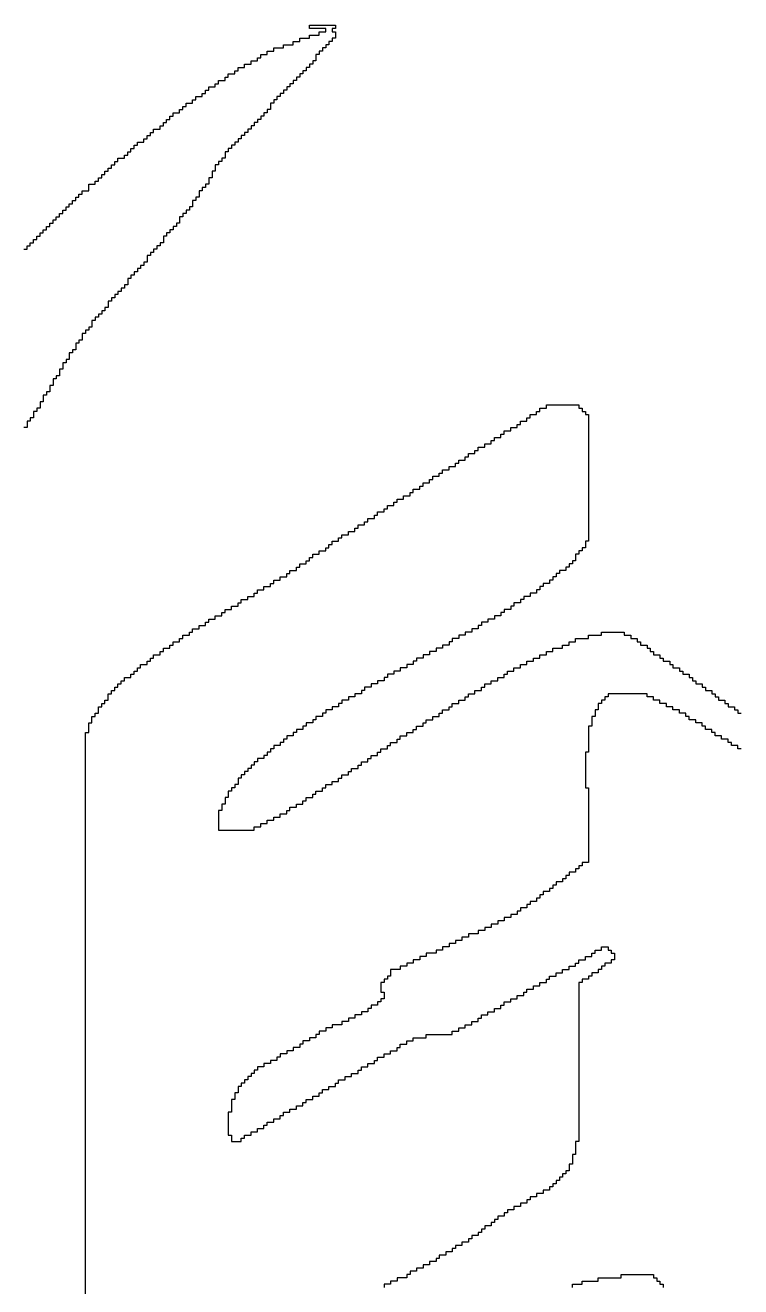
# Model space of a CAD drawing. Header units: millimetres. Extents: x 536434 to 536922, y 4231735 to 4231855.
# Drawn here: x 536459.249 to 536460.369, y 4231772.034 to 4231774.009 of the extents above; entities that cross this region are included whole.
import ezdxf

# ---------------------------------------------------------------- set-up
doc = ezdxf.new("R2010")
doc.units = ezdxf.units.MM
doc.linetypes.add('DUZ', pattern=[0])
doc.layers.get('0').update_dxf_attribs({"lineweight": 13})
doc.layers.add('MURAT_ANTET', color=7, linetype='DUZ')
doc.layers.add('R2V', color=7, linetype='Continuous')

# ---------------------------------------------------------------- blocks, each defined once
blk = doc.blocks.new('tamay')
at = {"layer": 'R2V', "color": 0}
for points in [[(1717.64, 3938.42, 0), (1717.64, 3938.42, 0), (1717.64, 3935.93, 0), (1715.14, 3935.93, 0), (1715.14, 3933.43, 0), (1717.64, 3933.43, 0), (1717.64, 3928.45, 0), (1715.14, 3928.45, 0), (1715.14, 3925.96, 0), (1712.65, 3925.96, 0), (1712.65, 3923.47, 0), (1710.16, 3923.47, 0), (1710.16, 3920.98, 0), (1707.67, 3920.98, 0), (1707.67, 3918.49, 0), (1705.18, 3918.49, 0), (1705.18, 3915.99, 0), (1702.69, 3915.99, 0), (1702.69, 3911.01, 0), (1700.2, 3911.01, 0), (1700.2, 3908.52, 0), (1697.7, 3908.52, 0), (1697.7, 3906.03, 0), (1695.21, 3906.03, 0), (1695.21, 3903.54, 0), (1692.72, 3903.54, 0), (1692.72, 3901.05, 0), (1690.23, 3901.05, 0), (1690.23, 3898.55, 0), (1687.74, 3898.55, 0), (1687.74, 3896.06, 0), (1685.25, 3896.06, 0), (1685.25, 3893.57, 0), (1682.76, 3893.57, 0), (1682.76, 3891.08, 0), (1680.26, 3891.08, 0), (1680.26, 3888.59, 0), (1677.77, 3888.59, 0), (1677.77, 3886.1, 0), (1675.28, 3886.1, 0), (1675.28, 3883.61, 0), (1672.79, 3883.61, 0), (1672.79, 3881.11, 0), (1670.3, 3881.11, 0), (1670.3, 3878.62, 0), (1667.81, 3878.62, 0), (1667.81, 3873.64, 0), (1665.32, 3873.64, 0), (1665.32, 3871.15, 0), (1662.82, 3871.15, 0), (1662.82, 3868.66, 0), (1660.33, 3868.66, 0), (1660.33, 3866.17, 0), (1657.84, 3866.17, 0), (1657.84, 3863.67, 0), (1655.35, 3863.67, 0), (1655.35, 3861.18, 0), (1652.86, 3861.18, 0), (1652.86, 3858.69, 0), (1650.37, 3858.69, 0), (1650.37, 3856.2, 0), (1647.88, 3856.2, 0), (1647.88, 3853.71, 0), (1645.38, 3853.71, 0), (1645.38, 3851.22, 0), (1642.89, 3851.22, 0), (1642.89, 3848.73, 0), (1640.4, 3848.73, 0), (1640.4, 3846.24, 0), (1637.91, 3846.24, 0), (1637.91, 3843.74, 0), (1635.42, 3843.74, 0), (1635.42, 3841.25, 0), (1632.93, 3841.25, 0), (1632.93, 3836.27, 0), (1630.44, 3836.27, 0), (1630.44, 3833.78, 0), (1627.95, 3833.78, 0), (1627.95, 3831.29, 0), (1625.45, 3831.29, 0), (1625.45, 3826.3, 0), (1622.96, 3826.3, 0), (1622.96, 3821.32, 0), (1620.47, 3821.32, 0), (1620.47, 3816.34, 0), (1617.98, 3816.34, 0), (1617.98, 3813.85, 0), (1615.49, 3813.85, 0), (1615.49, 3811.36, 0), (1613, 3811.36, 0), (1613, 3806.37, 0), (1610.51, 3806.37, 0), (1610.51, 3803.88, 0), (1608.01, 3803.88, 0), (1608.01, 3798.9, 0), (1605.52, 3798.9, 0), (1605.52, 3796.41, 0), (1603.03, 3796.41, 0), (1603.03, 3793.92, 0), (1600.54, 3793.92, 0), (1600.54, 3791.42, 0), (1598.05, 3791.42, 0), (1598.05, 3786.44, 0), (1595.56, 3786.44, 0), (1595.56, 3783.95, 0), (1593.07, 3783.95, 0), (1593.07, 3781.46, 0), (1590.57, 3781.46, 0), (1590.57, 3778.97, 0), (1588.08, 3778.97, 0), (1588.08, 3776.48, 0), (1585.59, 3776.48, 0), (1585.59, 3771.49, 0), (1583.1, 3771.49, 0), (1583.1, 3769, 0), (1580.61, 3769, 0), (1580.61, 3766.51, 0), (1578.12, 3766.51, 0), (1578.12, 3764.02, 0), (1575.63, 3764.02, 0), (1575.63, 3761.53, 0), (1573.13, 3761.53, 0), (1573.13, 3756.54, 0), (1570.64, 3756.54, 0), (1570.64, 3754.05, 0), (1568.15, 3754.05, 0), (1568.15, 3751.56, 0), (1565.66, 3751.56, 0), (1565.66, 3749.07, 0), (1563.17, 3749.07, 0), (1563.17, 3746.58, 0), (1560.68, 3746.58, 0), (1560.68, 3744.09, 0), (1558.19, 3744.09, 0), (1558.19, 3739.1, 0), (1555.69, 3739.1, 0), (1555.69, 3736.61, 0), (1553.2, 3736.61, 0), (1553.2, 3734.12, 0), (1550.71, 3734.12, 0), (1550.71, 3731.63, 0), (1548.22, 3731.63, 0), (1548.22, 3729.14, 0), (1545.73, 3729.14, 0), (1545.73, 3726.65, 0), (1543.24, 3726.65, 0), (1543.24, 3721.66, 0), (1540.75, 3721.66, 0), (1540.75, 3719.17, 0), (1538.25, 3719.17, 0), (1538.25, 3716.68, 0), (1535.76, 3716.68, 0), (1535.76, 3714.19, 0), (1533.27, 3714.19, 0), (1533.27, 3711.7, 0), (1530.78, 3711.7, 0), (1530.78, 3706.72, 0), (1528.29, 3706.72, 0), (1528.29, 3704.22, 0), (1525.8, 3704.22, 0), (1525.8, 3701.73, 0), (1523.31, 3701.73, 0), (1523.31, 3696.75, 0), (1520.81, 3696.75, 0), (1520.81, 3694.26, 0), (1518.32, 3694.26, 0), (1518.32, 3689.28, 0), (1515.83, 3689.28, 0), (1515.83, 3686.79, 0), (1513.34, 3686.79, 0), (1513.34, 3681.8, 0), (1510.85, 3681.8, 0), (1510.85, 3679.31, 0), (1508.36, 3679.31, 0), (1508.36, 3674.33, 0), (1505.87, 3674.33, 0), (1505.87, 3669.35, 0), (1503.37, 3669.35, 0), (1503.37, 3666.85, 0), (1500.88, 3666.85, 0), (1500.88, 3661.87, 0), (1498.39, 3661.87, 0), (1498.39, 3656.89, 0), (1495.9, 3656.89, 0), (1495.9, 3654.4, 0), (1493.41, 3654.4, 0), (1493.41, 3649.41, 0), (1490.92, 3649.41, 0), (1490.92, 3644.43, 0), (1488.43, 3644.43, 0), (1488.43, 3641.94, 0), (1485.93, 3641.94, 0), (1485.93, 3636.96, 0), (1483.44, 3636.96, 0), (1483.44, 3634.47, 0), (1480.95, 3634.47, 0), (1480.95, 3629.48, 0), (1478.46, 3629.48, 0)], [(1525.8, 2493.4, 0), (1525.8, 3395.29, 0), (1528.29, 3395.29, 0), (1528.29, 3402.76, 0), (1530.78, 3402.76, 0), (1530.78, 3407.75, 0), (1533.27, 3407.75, 0), (1533.27, 3410.24, 0), (1535.76, 3410.24, 0), (1535.76, 3415.22, 0), (1538.25, 3415.22, 0), (1538.25, 3417.71, 0), (1540.75, 3417.71, 0), (1540.75, 3420.2, 0), (1543.24, 3420.2, 0), (1543.24, 3425.19, 0), (1545.73, 3425.19, 0), (1545.73, 3427.68, 0), (1548.22, 3427.68, 0), (1548.22, 3430.17, 0), (1550.71, 3430.17, 0), (1550.71, 3432.66, 0), (1553.2, 3432.66, 0), (1553.2, 3435.15, 0), (1555.69, 3435.15, 0), (1555.69, 3437.64, 0), (1560.68, 3437.64, 0), (1560.68, 3440.14, 0), (1563.17, 3440.14, 0), (1563.17, 3442.63, 0), (1565.66, 3442.63, 0), (1565.66, 3445.12, 0), (1568.15, 3445.12, 0), (1568.15, 3447.61, 0), (1573.13, 3447.61, 0), (1573.13, 3450.1, 0), (1575.63, 3450.1, 0), (1575.63, 3452.59, 0), (1578.12, 3452.59, 0), (1578.12, 3455.08, 0), (1583.1, 3455.08, 0), (1583.1, 3457.58, 0), (1585.59, 3457.58, 0), (1585.59, 3460.07, 0), (1590.57, 3460.07, 0), (1590.57, 3462.56, 0), (1593.07, 3462.56, 0), (1593.07, 3465.05, 0), (1598.05, 3465.05, 0), (1598.05, 3467.54, 0), (1600.54, 3467.54, 0), (1600.54, 3470.03, 0), (1605.52, 3470.03, 0), (1605.52, 3472.52, 0), (1608.01, 3472.52, 0), (1608.01, 3475.02, 0), (1613, 3475.02, 0), (1613, 3477.51, 0), (1617.98, 3477.51, 0), (1617.98, 3480, 0), (1620.47, 3480, 0), (1620.47, 3482.49, 0), (1625.45, 3482.49, 0), (1625.45, 3484.98, 0), (1630.44, 3484.98, 0), (1630.44, 3487.47, 0), (1632.93, 3487.47, 0), (1632.93, 3489.96, 0), (1637.91, 3489.96, 0), (1637.91, 3492.46, 0), (1642.89, 3492.46, 0), (1642.89, 3494.95, 0), (1645.38, 3494.95, 0), (1645.38, 3497.44, 0), (1650.37, 3497.44, 0), (1650.37, 3499.93, 0), (1655.35, 3499.93, 0), (1655.35, 3502.42, 0), (1657.84, 3502.42, 0), (1657.84, 3504.91, 0), (1662.82, 3504.91, 0), (1662.82, 3507.4, 0), (1667.81, 3507.4, 0), (1667.81, 3509.9, 0), (1670.3, 3509.9, 0), (1670.3, 3512.39, 0), (1675.28, 3512.39, 0), (1675.28, 3514.88, 0), (1680.26, 3514.88, 0), (1680.26, 3517.37, 0), (1682.76, 3517.37, 0), (1682.76, 3519.86, 0), (1687.74, 3519.86, 0), (1687.74, 3522.35, 0), (1690.23, 3522.35, 0), (1690.23, 3524.84, 0), (1695.21, 3524.84, 0), (1695.21, 3527.34, 0), (1697.7, 3527.34, 0), (1697.7, 3529.83, 0), (1700.2, 3529.83, 0), (1700.2, 3532.32, 0), (1705.18, 3532.32, 0), (1705.18, 3534.81, 0), (1710.16, 3534.81, 0), (1710.16, 3537.3, 0), (1712.65, 3537.3, 0), (1712.65, 3539.79, 0), (1715.14, 3539.79, 0), (1715.14, 3542.28, 0), (1720.13, 3542.28, 0), (1720.13, 3544.77, 0), (1722.62, 3544.77, 0), (1722.62, 3547.27, 0), (1727.6, 3547.27, 0), (1727.6, 3549.76, 0), (1732.58, 3549.76, 0), (1732.58, 3552.25, 0), (1735.08, 3552.25, 0), (1735.08, 3554.74, 0), (1740.06, 3554.74, 0), (1740.06, 3557.23, 0), (1742.55, 3557.23, 0), (1742.55, 3559.72, 0), (1747.53, 3559.72, 0), (1747.53, 3562.21, 0), (1750.02, 3562.21, 0), (1750.02, 3564.71, 0), (1755.01, 3564.71, 0), (1755.01, 3567.2, 0), (1757.5, 3567.2, 0), (1757.5, 3569.69, 0), (1762.48, 3569.69, 0), (1762.48, 3572.18, 0), (1764.97, 3572.18, 0), (1764.97, 3574.67, 0), (1769.96, 3574.67, 0), (1769.96, 3577.16, 0), (1774.94, 3577.16, 0), (1774.94, 3579.65, 0), (1777.43, 3579.65, 0), (1777.43, 3582.15, 0), (1782.41, 3582.15, 0), (1782.41, 3584.64, 0), (1784.9, 3584.64, 0), (1784.9, 3587.13, 0), (1789.89, 3587.13, 0), (1789.89, 3589.62, 0), (1792.38, 3589.62, 0), (1792.38, 3592.11, 0), (1797.36, 3592.11, 0), (1797.36, 3594.6, 0), (1799.85, 3594.6, 0), (1799.85, 3597.09, 0), (1804.84, 3597.09, 0), (1804.84, 3599.59, 0), (1809.82, 3599.59, 0), (1809.82, 3602.08, 0), (1812.31, 3602.08, 0), (1812.31, 3604.57, 0), (1817.29, 3604.57, 0), (1817.29, 3607.06, 0), (1819.78, 3607.06, 0), (1819.78, 3609.55, 0), (1824.77, 3609.55, 0), (1824.77, 3612.04, 0), (1827.26, 3612.04, 0), (1827.26, 3614.53, 0), (1832.24, 3614.53, 0), (1832.24, 3617.03, 0), (1837.22, 3617.03, 0), (1837.22, 3619.52, 0), (1839.72, 3619.52, 0), (1839.72, 3622.01, 0), (1844.7, 3622.01, 0), (1844.7, 3624.5, 0), (1847.19, 3624.5, 0), (1847.19, 3626.99, 0), (1852.17, 3626.99, 0), (1852.17, 3629.48, 0), (1857.16, 3629.48, 0), (1857.16, 3631.97, 0), (1859.65, 3631.97, 0), (1859.65, 3634.47, 0), (1864.63, 3634.47, 0), (1864.63, 3636.96, 0), (1867.12, 3636.96, 0), (1867.12, 3639.45, 0), (1872.1, 3639.45, 0), (1872.1, 3641.94, 0), (1874.6, 3641.94, 0), (1874.6, 3644.43, 0), (1879.58, 3644.43, 0), (1879.58, 3646.92, 0), (1904.49, 3646.92, 0), (1904.49, 3644.43, 0), (1906.98, 3644.43, 0), (1906.98, 3641.94, 0), (1909.47, 3641.94, 0), (1909.47, 3639.45, 0), (1911.97, 3639.45, 0), (1911.97, 3542.28, 0), (1909.47, 3542.28, 0), (1909.47, 3537.3, 0), (1906.98, 3537.3, 0), (1906.98, 3534.81, 0), (1904.49, 3534.81, 0), (1904.49, 3532.32, 0), (1902, 3532.32, 0), (1902, 3527.34, 0), (1899.51, 3527.34, 0), (1899.51, 3524.84, 0), (1897.02, 3524.84, 0), (1897.02, 3522.35, 0), (1894.53, 3522.35, 0), (1894.53, 3519.86, 0), (1889.54, 3519.86, 0), (1889.54, 3517.37, 0), (1887.05, 3517.37, 0), (1887.05, 3514.88, 0), (1884.56, 3514.88, 0), (1884.56, 3512.39, 0), (1882.07, 3512.39, 0), (1882.07, 3509.9, 0), (1877.09, 3509.9, 0), (1877.09, 3507.4, 0), (1874.6, 3507.4, 0), (1874.6, 3504.91, 0), (1872.1, 3504.91, 0), (1872.1, 3502.42, 0), (1867.12, 3502.42, 0), (1867.12, 3499.93, 0), (1862.14, 3499.93, 0), (1862.14, 3497.44, 0), (1859.65, 3497.44, 0), (1859.65, 3494.95, 0), (1854.66, 3494.95, 0), (1854.66, 3492.46, 0), (1852.17, 3492.46, 0), (1852.17, 3489.96, 0), (1847.19, 3489.96, 0), (1847.19, 3487.47, 0), (1844.7, 3487.47, 0), (1844.7, 3484.98, 0), (1839.72, 3484.98, 0), (1839.72, 3482.49, 0), (1834.73, 3482.49, 0), (1834.73, 3480, 0), (1829.75, 3480, 0), (1829.75, 3477.51, 0), (1827.26, 3477.51, 0), (1827.26, 3475.02, 0), (1822.28, 3475.02, 0), (1822.28, 3472.52, 0), (1817.29, 3472.52, 0), (1817.29, 3470.03, 0), (1812.31, 3470.03, 0), (1812.31, 3467.54, 0), (1807.33, 3467.54, 0), (1807.33, 3465.05, 0), (1804.84, 3465.05, 0), (1804.84, 3462.56, 0), (1799.85, 3462.56, 0), (1799.85, 3460.07, 0), (1794.87, 3460.07, 0), (1794.87, 3457.58, 0), (1789.89, 3457.58, 0), (1789.89, 3455.08, 0), (1784.9, 3455.08, 0), (1784.9, 3452.59, 0), (1779.92, 3452.59, 0), (1779.92, 3450.1, 0), (1777.43, 3450.1, 0), (1777.43, 3447.61, 0), (1772.45, 3447.61, 0), (1772.45, 3445.12, 0), (1767.46, 3445.12, 0), (1767.46, 3442.63, 0), (1762.48, 3442.63, 0), (1762.48, 3440.14, 0), (1757.5, 3440.14, 0), (1757.5, 3437.64, 0), (1755.01, 3437.64, 0), (1755.01, 3435.15, 0), (1750.02, 3435.15, 0), (1750.02, 3432.66, 0), (1745.04, 3432.66, 0), (1745.04, 3430.17, 0), (1740.06, 3430.17, 0), (1740.06, 3427.68, 0), (1737.57, 3427.68, 0), (1737.57, 3425.19, 0), (1732.58, 3425.19, 0), (1732.58, 3422.7, 0), (1727.6, 3422.7, 0), (1727.6, 3420.2, 0), (1722.62, 3420.2, 0), (1722.62, 3417.71, 0), (1720.13, 3417.71, 0), (1720.13, 3415.22, 0), (1715.14, 3415.22, 0), (1715.14, 3412.73, 0), (1710.16, 3412.73, 0), (1710.16, 3410.24, 0), (1707.67, 3410.24, 0), (1707.67, 3407.75, 0), (1702.69, 3407.75, 0), (1702.69, 3405.26, 0), (1700.2, 3405.26, 0), (1700.2, 3402.76, 0), (1695.21, 3402.76, 0), (1695.21, 3400.27, 0), (1692.72, 3400.27, 0), (1692.72, 3397.78, 0), (1687.74, 3397.78, 0), (1687.74, 3395.29, 0), (1685.25, 3395.29, 0), (1685.25, 3392.8, 0), (1680.26, 3392.8, 0), (1680.26, 3390.31, 0), (1677.77, 3390.31, 0), (1677.77, 3387.82, 0), (1675.28, 3387.82, 0), (1675.28, 3385.32, 0), (1670.3, 3385.32, 0), (1670.3, 3382.83, 0), (1667.81, 3382.83, 0), (1667.81, 3380.34, 0), (1665.32, 3380.34, 0), (1665.32, 3377.85, 0), (1662.82, 3377.85, 0), (1662.82, 3375.36, 0), (1657.84, 3375.36, 0), (1657.84, 3372.87, 0), (1655.35, 3372.87, 0), (1655.35, 3370.38, 0), (1652.86, 3370.38, 0), (1652.86, 3367.88, 0), (1650.37, 3367.88, 0), (1650.37, 3365.39, 0), (1647.88, 3365.39, 0), (1647.88, 3362.9, 0), (1645.38, 3362.9, 0), (1645.38, 3360.41, 0), (1642.89, 3360.41, 0), (1642.89, 3355.43, 0), (1640.4, 3355.43, 0), (1640.4, 3352.94, 0), (1637.91, 3352.94, 0), (1637.91, 3350.44, 0), (1635.42, 3350.44, 0), (1635.42, 3345.46, 0), (1632.93, 3345.46, 0), (1632.93, 3340.48, 0), (1630.44, 3340.48, 0), (1630.44, 3335.5, 0), (1627.95, 3335.5, 0), (1627.95, 3320.55, 0), (1655.35, 3320.55, 0), (1655.35, 3323.04, 0), (1660.33, 3323.04, 0), (1660.33, 3325.53, 0), (1665.32, 3325.53, 0), (1665.32, 3328.02, 0), (1670.3, 3328.02, 0), (1670.3, 3330.51, 0), (1675.28, 3330.51, 0), (1675.28, 3333, 0), (1680.26, 3333, 0), (1680.26, 3335.5, 0), (1682.76, 3335.5, 0), (1682.76, 3337.99, 0), (1687.74, 3337.99, 0), (1687.74, 3340.48, 0), (1692.72, 3340.48, 0), (1692.72, 3342.97, 0), (1695.21, 3342.97, 0), (1695.21, 3345.46, 0), (1700.2, 3345.46, 0), (1700.2, 3347.95, 0), (1702.69, 3347.95, 0), (1702.69, 3350.44, 0), (1707.67, 3350.44, 0), (1707.67, 3352.94, 0), (1710.16, 3352.94, 0), (1710.16, 3355.43, 0), (1715.14, 3355.43, 0), (1715.14, 3357.92, 0), (1720.13, 3357.92, 0), (1720.13, 3360.41, 0), (1722.62, 3360.41, 0), (1722.62, 3362.9, 0), (1727.6, 3362.9, 0), (1727.6, 3365.39, 0), (1730.09, 3365.39, 0), (1730.09, 3367.88, 0), (1735.08, 3367.88, 0), (1735.08, 3370.38, 0), (1737.57, 3370.38, 0), (1737.57, 3372.87, 0), (1742.55, 3372.87, 0), (1742.55, 3375.36, 0), (1745.04, 3375.36, 0), (1745.04, 3377.85, 0), (1750.02, 3377.85, 0), (1750.02, 3380.34, 0), (1752.52, 3380.34, 0), (1752.52, 3382.83, 0), (1757.5, 3382.83, 0), (1757.5, 3385.32, 0), (1759.99, 3385.32, 0), (1759.99, 3387.82, 0), (1764.97, 3387.82, 0), (1764.97, 3390.31, 0), (1767.46, 3390.31, 0), (1767.46, 3392.8, 0), (1772.45, 3392.8, 0), (1772.45, 3395.29, 0), (1777.43, 3395.29, 0), (1777.43, 3397.78, 0), (1779.92, 3397.78, 0), (1779.92, 3400.27, 0), (1784.9, 3400.27, 0), (1784.9, 3402.76, 0), (1787.4, 3402.76, 0), (1787.4, 3405.26, 0), (1792.38, 3405.26, 0), (1792.38, 3407.75, 0), (1797.36, 3407.75, 0), (1797.36, 3410.24, 0), (1799.85, 3410.24, 0), (1799.85, 3412.73, 0), (1804.84, 3412.73, 0), (1804.84, 3415.22, 0), (1807.33, 3415.22, 0), (1807.33, 3417.71, 0), (1812.31, 3417.71, 0), (1812.31, 3420.2, 0), (1817.29, 3420.2, 0), (1817.29, 3422.7, 0), (1819.78, 3422.7, 0), (1819.78, 3425.19, 0), (1824.77, 3425.19, 0), (1824.77, 3427.68, 0), (1829.75, 3427.68, 0), (1829.75, 3430.17, 0), (1832.24, 3430.17, 0), (1832.24, 3432.66, 0), (1837.22, 3432.66, 0), (1837.22, 3435.15, 0), (1842.21, 3435.15, 0), (1842.21, 3437.64, 0), (1847.19, 3437.64, 0), (1847.19, 3440.14, 0), (1849.68, 3440.14, 0), (1849.68, 3442.63, 0), (1854.66, 3442.63, 0), (1854.66, 3445.12, 0), (1859.65, 3445.12, 0), (1859.65, 3447.61, 0), (1864.63, 3447.61, 0), (1864.63, 3450.1, 0), (1869.61, 3450.1, 0), (1869.61, 3452.59, 0), (1874.6, 3452.59, 0), (1874.6, 3455.08, 0), (1879.58, 3455.08, 0), (1879.58, 3457.58, 0), (1884.56, 3457.58, 0), (1884.56, 3460.07, 0), (1892.04, 3460.07, 0), (1892.04, 3462.56, 0), (1897.02, 3462.56, 0), (1897.02, 3465.05, 0), (1902, 3465.05, 0), (1902, 3467.54, 0), (1911.97, 3467.54, 0), (1911.97, 3470.03, 0), (1921.93, 3470.03, 0), (1921.93, 3472.52, 0), (1939.37, 3472.52, 0), (1939.37, 3470.03, 0), (1944.35, 3470.03, 0), (1944.35, 3467.54, 0), (1949.34, 3467.54, 0), (1949.34, 3465.05, 0), (1951.83, 3465.05, 0), (1951.83, 3462.56, 0), (1956.81, 3462.56, 0), (1956.81, 3460.07, 0), (1959.3, 3460.07, 0), (1959.3, 3457.58, 0), (1961.79, 3457.58, 0), (1961.79, 3455.08, 0), (1966.78, 3455.08, 0), (1966.78, 3452.59, 0), (1969.27, 3452.59, 0), (1969.27, 3450.1, 0), (1974.25, 3450.1, 0), (1974.25, 3447.61, 0), (1976.74, 3447.61, 0), (1976.74, 3445.12, 0), (1981.73, 3445.12, 0), (1981.73, 3442.63, 0), (1984.22, 3442.63, 0), (1984.22, 3440.14, 0), (1989.2, 3440.14, 0), (1989.2, 3437.64, 0), (1991.69, 3437.64, 0), (1991.69, 3435.15, 0), (1994.18, 3435.15, 0), (1994.18, 3432.66, 0), (1999.17, 3432.66, 0), (1999.17, 3430.17, 0), (2001.66, 3430.17, 0), (2001.66, 3427.68, 0), (2006.64, 3427.68, 0), (2006.64, 3425.19, 0), (2009.13, 3425.19, 0), (2009.13, 3422.7, 0), (2011.62, 3422.7, 0), (2011.62, 3420.2, 0), (2016.61, 3420.2, 0), (2016.61, 3417.71, 0), (2019.1, 3417.71, 0), (2019.1, 3415.22, 0), (2024.08, 3415.22, 0), (2024.08, 3412.73, 0), (2026.57, 3412.73, 0), (2026.57, 3410.24, 0), (2029.06, 3410.24, 0)], [(2029.06, 3382.83, 0), (2026.57, 3382.83, 0), (2026.57, 3385.32, 0), (2021.59, 3385.32, 0), (2021.59, 3387.82, 0), (2019.1, 3387.82, 0), (2019.1, 3390.31, 0), (2014.11, 3390.31, 0), (2014.11, 3392.8, 0), (2009.13, 3392.8, 0), (2009.13, 3395.29, 0), (2006.64, 3395.29, 0), (2006.64, 3397.78, 0), (2001.66, 3397.78, 0), (2001.66, 3400.27, 0), (1999.17, 3400.27, 0), (1999.17, 3402.76, 0), (1994.18, 3402.76, 0), (1994.18, 3405.26, 0), (1989.2, 3405.26, 0), (1989.2, 3407.75, 0), (1986.71, 3407.75, 0), (1986.71, 3410.24, 0), (1981.73, 3410.24, 0), (1981.73, 3412.73, 0), (1976.74, 3412.73, 0), (1976.74, 3415.22, 0), (1971.76, 3415.22, 0), (1971.76, 3417.71, 0), (1966.78, 3417.71, 0), (1966.78, 3420.2, 0), (1961.79, 3420.2, 0), (1961.79, 3422.7, 0), (1956.81, 3422.7, 0), (1956.81, 3425.19, 0), (1926.91, 3425.19, 0), (1926.91, 3422.7, 0), (1924.42, 3422.7, 0), (1924.42, 3420.2, 0), (1921.93, 3420.2, 0), (1921.93, 3417.71, 0), (1919.44, 3417.71, 0), (1919.44, 3412.73, 0), (1916.95, 3412.73, 0), (1916.95, 3407.75, 0), (1914.46, 3407.75, 0), (1914.46, 3400.27, 0), (1911.97, 3400.27, 0), (1911.97, 3380.34, 0), (1909.47, 3380.34, 0), (1909.47, 3352.94, 0), (1911.97, 3352.94, 0), (1911.97, 3295.63, 0), (1906.98, 3295.63, 0), (1906.98, 3293.14, 0), (1904.49, 3293.14, 0), (1904.49, 3290.65, 0), (1902, 3290.65, 0), (1902, 3288.16, 0), (1897.02, 3288.16, 0), (1897.02, 3285.67, 0), (1894.53, 3285.67, 0), (1894.53, 3283.18, 0), (1892.04, 3283.18, 0), (1892.04, 3280.69, 0), (1887.05, 3280.69, 0), (1887.05, 3278.19, 0), (1884.56, 3278.19, 0), (1884.56, 3275.7, 0), (1882.07, 3275.7, 0), (1882.07, 3273.21, 0), (1877.09, 3273.21, 0), (1877.09, 3270.72, 0), (1874.6, 3270.72, 0), (1874.6, 3268.23, 0), (1872.1, 3268.23, 0), (1872.1, 3265.74, 0), (1867.12, 3265.74, 0), (1867.12, 3263.25, 0), (1864.63, 3263.25, 0), (1864.63, 3260.75, 0), (1859.65, 3260.75, 0), (1859.65, 3258.26, 0), (1857.16, 3258.26, 0), (1857.16, 3255.77, 0), (1852.17, 3255.77, 0), (1852.17, 3253.28, 0), (1847.19, 3253.28, 0), (1847.19, 3250.79, 0), (1842.21, 3250.79, 0), (1842.21, 3248.3, 0), (1837.22, 3248.3, 0), (1837.22, 3245.81, 0), (1832.24, 3245.81, 0), (1832.24, 3243.31, 0), (1827.26, 3243.31, 0), (1827.26, 3240.82, 0), (1819.78, 3240.82, 0), (1819.78, 3238.33, 0), (1814.8, 3238.33, 0), (1814.8, 3235.84, 0), (1809.82, 3235.84, 0), (1809.82, 3233.35, 0), (1804.84, 3233.35, 0), (1804.84, 3230.86, 0), (1799.85, 3230.86, 0), (1799.85, 3228.37, 0), (1794.87, 3228.37, 0), (1794.87, 3225.87, 0), (1787.4, 3225.87, 0), (1787.4, 3223.38, 0), (1782.41, 3223.38, 0), (1782.41, 3220.89, 0), (1777.43, 3220.89, 0), (1777.43, 3218.4, 0), (1772.45, 3218.4, 0), (1772.45, 3215.91, 0), (1767.46, 3215.91, 0), (1767.46, 3213.42, 0), (1759.99, 3213.42, 0), (1759.99, 3208.43, 0), (1757.5, 3208.43, 0), (1757.5, 3205.94, 0), (1755.01, 3205.94, 0), (1755.01, 3203.45, 0), (1752.52, 3203.45, 0), (1752.52, 3195.98, 0), (1755.01, 3195.98, 0), (1755.01, 3190.99, 0), (1752.52, 3190.99, 0), (1752.52, 3188.5, 0), (1750.02, 3188.5, 0), (1750.02, 3186.01, 0), (1745.04, 3186.01, 0), (1745.04, 3183.52, 0), (1742.55, 3183.52, 0), (1742.55, 3181.03, 0), (1737.57, 3181.03, 0), (1737.57, 3178.54, 0), (1732.58, 3178.54, 0), (1732.58, 3176.05, 0), (1727.6, 3176.05, 0), (1727.6, 3173.55, 0), (1722.62, 3173.55, 0), (1722.62, 3171.06, 0), (1715.14, 3171.06, 0), (1715.14, 3168.57, 0), (1710.16, 3168.57, 0), (1710.16, 3166.08, 0), (1705.18, 3166.08, 0), (1705.18, 3163.59, 0), (1702.69, 3163.59, 0), (1702.69, 3161.1, 0), (1697.7, 3161.1, 0), (1697.7, 3158.61, 0), (1692.72, 3158.61, 0), (1692.72, 3156.11, 0), (1690.23, 3156.11, 0), (1690.23, 3153.62, 0), (1685.25, 3153.62, 0), (1685.25, 3151.13, 0), (1680.26, 3151.13, 0), (1680.26, 3148.64, 0), (1675.28, 3148.64, 0), (1675.28, 3146.15, 0), (1672.79, 3146.15, 0), (1672.79, 3143.66, 0), (1667.81, 3143.66, 0), (1667.81, 3141.17, 0), (1662.82, 3141.17, 0), (1662.82, 3138.67, 0), (1657.84, 3138.67, 0), (1657.84, 3136.18, 0), (1655.35, 3136.18, 0), (1655.35, 3133.69, 0), (1652.86, 3133.69, 0), (1652.86, 3131.2, 0), (1650.37, 3131.2, 0), (1650.37, 3128.71, 0), (1647.88, 3128.71, 0), (1647.88, 3126.22, 0), (1645.38, 3126.22, 0), (1645.38, 3123.73, 0), (1642.89, 3123.73, 0), (1642.89, 3118.74, 0), (1640.4, 3118.74, 0), (1640.4, 3113.76, 0), (1637.91, 3113.76, 0), (1637.91, 3103.8, 0), (1635.42, 3103.8, 0), (1635.42, 3086.36, 0), (1637.91, 3086.36, 0), (1637.91, 3081.37, 0), (1645.38, 3081.37, 0), (1645.38, 3083.86, 0), (1647.88, 3083.86, 0), (1647.88, 3086.36, 0), (1652.86, 3086.36, 0), (1652.86, 3088.85, 0), (1657.84, 3088.85, 0), (1657.84, 3091.34, 0), (1662.82, 3091.34, 0), (1662.82, 3093.83, 0), (1665.32, 3093.83, 0), (1665.32, 3096.32, 0), (1670.3, 3096.32, 0), (1670.3, 3098.81, 0), (1675.28, 3098.81, 0), (1675.28, 3101.3, 0), (1677.77, 3101.3, 0), (1677.77, 3103.8, 0), (1682.76, 3103.8, 0), (1682.76, 3106.29, 0), (1687.74, 3106.29, 0), (1687.74, 3108.78, 0), (1692.72, 3108.78, 0), (1692.72, 3111.27, 0), (1695.21, 3111.27, 0), (1695.21, 3113.76, 0), (1700.2, 3113.76, 0), (1700.2, 3116.25, 0), (1705.18, 3116.25, 0), (1705.18, 3118.74, 0), (1707.67, 3118.74, 0), (1707.67, 3121.24, 0), (1712.65, 3121.24, 0), (1712.65, 3123.73, 0), (1717.64, 3123.73, 0), (1717.64, 3126.22, 0), (1720.13, 3126.22, 0), (1720.13, 3128.71, 0), (1725.11, 3128.71, 0), (1725.11, 3131.2, 0), (1730.09, 3131.2, 0), (1730.09, 3133.69, 0), (1735.08, 3133.69, 0), (1735.08, 3136.18, 0), (1737.57, 3136.18, 0), (1737.57, 3138.67, 0), (1742.55, 3138.67, 0), (1742.55, 3141.17, 0), (1747.53, 3141.17, 0), (1747.53, 3143.66, 0), (1750.02, 3143.66, 0), (1750.02, 3146.15, 0), (1755.01, 3146.15, 0), (1755.01, 3148.64, 0), (1759.99, 3148.64, 0), (1759.99, 3151.13, 0), (1764.97, 3151.13, 0), (1764.97, 3153.62, 0), (1767.46, 3153.62, 0), (1767.46, 3156.11, 0), (1772.45, 3156.11, 0), (1772.45, 3158.61, 0), (1777.43, 3158.61, 0), (1777.43, 3161.1, 0), (1787.4, 3161.1, 0), (1787.4, 3163.59, 0), (1807.33, 3163.59, 0), (1807.33, 3166.08, 0), (1812.31, 3166.08, 0), (1812.31, 3168.57, 0), (1817.29, 3168.57, 0), (1817.29, 3171.06, 0), (1822.28, 3171.06, 0), (1822.28, 3173.55, 0), (1827.26, 3173.55, 0), (1827.26, 3176.05, 0), (1829.75, 3176.05, 0), (1829.75, 3178.54, 0), (1834.73, 3178.54, 0), (1834.73, 3181.03, 0), (1839.72, 3181.03, 0), (1839.72, 3183.52, 0), (1844.7, 3183.52, 0), (1844.7, 3186.01, 0), (1847.19, 3186.01, 0), (1847.19, 3188.5, 0), (1852.17, 3188.5, 0), (1852.17, 3190.99, 0), (1857.16, 3190.99, 0), (1857.16, 3193.49, 0), (1862.14, 3193.49, 0), (1862.14, 3195.98, 0), (1864.63, 3195.98, 0), (1864.63, 3198.47, 0), (1869.61, 3198.47, 0), (1869.61, 3200.96, 0), (1874.6, 3200.96, 0), (1874.6, 3203.45, 0), (1879.58, 3203.45, 0), (1879.58, 3205.94, 0), (1882.07, 3205.94, 0), (1882.07, 3208.43, 0), (1887.05, 3208.43, 0), (1887.05, 3210.93, 0), (1892.04, 3210.93, 0), (1892.04, 3213.42, 0), (1897.02, 3213.42, 0), (1897.02, 3215.91, 0), (1902, 3215.91, 0), (1902, 3218.4, 0), (1904.49, 3218.4, 0), (1904.49, 3220.89, 0), (1909.47, 3220.89, 0), (1909.47, 3223.38, 0), (1914.46, 3223.38, 0), (1914.46, 3225.87, 0), (1916.95, 3225.87, 0), (1916.95, 3228.37, 0), (1921.93, 3228.37, 0), (1921.93, 3230.86, 0), (1926.91, 3230.86, 0), (1926.91, 3228.37, 0), (1929.41, 3228.37, 0), (1929.41, 3225.87, 0), (1931.9, 3225.87, 0), (1931.9, 3220.89, 0), (1929.41, 3220.89, 0), (1929.41, 3218.4, 0), (1924.42, 3218.4, 0), (1924.42, 3215.91, 0), (1921.93, 3215.91, 0), (1921.93, 3213.42, 0), (1919.44, 3213.42, 0), (1919.44, 3210.93, 0), (1914.46, 3210.93, 0), (1914.46, 3208.43, 0), (1911.97, 3208.43, 0), (1911.97, 3205.94, 0), (1906.98, 3205.94, 0), (1906.98, 3203.45, 0), (1904.49, 3203.45, 0), (1904.49, 3081.37, 0), (1902, 3081.37, 0), (1902, 3071.41, 0), (1899.51, 3071.41, 0), (1899.51, 3063.93, 0), (1897.02, 3063.93, 0), (1897.02, 3058.95, 0), (1894.53, 3058.95, 0), (1894.53, 3056.46, 0), (1892.04, 3056.46, 0), (1892.04, 3053.97, 0), (1889.54, 3053.97, 0), (1889.54, 3051.48, 0), (1887.05, 3051.48, 0), (1887.05, 3048.98, 0), (1884.56, 3048.98, 0), (1884.56, 3046.49, 0), (1882.07, 3046.49, 0), (1882.07, 3044, 0), (1877.09, 3044, 0), (1877.09, 3041.51, 0), (1872.1, 3041.51, 0), (1872.1, 3039.02, 0), (1867.12, 3039.02, 0), (1867.12, 3036.53, 0), (1864.63, 3036.53, 0), (1864.63, 3034.04, 0), (1859.65, 3034.04, 0), (1859.65, 3031.54, 0), (1854.66, 3031.54, 0), (1854.66, 3029.05, 0), (1849.68, 3029.05, 0), (1849.68, 3026.56, 0), (1847.19, 3026.56, 0), (1847.19, 3024.07, 0), (1842.21, 3024.07, 0), (1842.21, 3021.58, 0), (1839.72, 3021.58, 0), (1839.72, 3019.09, 0), (1837.22, 3019.09, 0), (1837.22, 3016.6, 0), (1832.24, 3016.6, 0), (1832.24, 3014.1, 0), (1829.75, 3014.1, 0), (1829.75, 3011.61, 0), (1827.26, 3011.61, 0), (1827.26, 3009.12, 0), (1822.28, 3009.12, 0), (1822.28, 3006.63, 0), (1819.78, 3006.63, 0), (1819.78, 3004.14, 0), (1814.8, 3004.14, 0), (1814.8, 3001.65, 0), (1809.82, 3001.65, 0), (1809.82, 2999.16, 0), (1807.33, 2999.16, 0), (1807.33, 2996.66, 0), (1802.34, 2996.66, 0), (1802.34, 2994.17, 0), (1797.36, 2994.17, 0), (1797.36, 2991.68, 0), (1794.87, 2991.68, 0), (1794.87, 2989.19, 0), (1789.89, 2989.19, 0), (1789.89, 2986.7, 0), (1784.9, 2986.7, 0), (1784.9, 2984.21, 0), (1779.92, 2984.21, 0), (1779.92, 2981.72, 0), (1774.94, 2981.72, 0), (1774.94, 2979.22, 0), (1772.45, 2979.22, 0), (1772.45, 2976.73, 0), (1764.97, 2976.73, 0), (1764.97, 2974.24, 0), (1759.99, 2974.24, 0), (1759.99, 2971.75, 0), (1755.01, 2971.75, 0), (1755.01, 2969.26, 0)], [(1899.51, 2969.26, 0), (1899.51, 2971.75, 0), (1906.98, 2971.75, 0), (1906.98, 2974.24, 0), (1919.44, 2974.24, 0), (1919.44, 2976.73, 0), (1936.88, 2976.73, 0), (1936.88, 2979.22, 0), (1961.79, 2979.22, 0), (1961.79, 2976.73, 0), (1964.29, 2976.73, 0), (1964.29, 2974.24, 0), (1966.78, 2974.24, 0), (1966.78, 2971.75, 0), (1969.27, 2971.75, 0), (1969.27, 2969.26, 0)], [(1478.46, 3766.51, 0), (1480.95, 3766.51, 0), (1480.95, 3769, 0), (1483.44, 3769, 0), (1483.44, 3771.49, 0), (1485.93, 3771.49, 0), (1485.93, 3773.98, 0), (1488.43, 3773.98, 0), (1488.43, 3776.48, 0), (1490.92, 3776.48, 0), (1490.92, 3778.97, 0), (1493.41, 3778.97, 0), (1493.41, 3781.46, 0), (1495.9, 3781.46, 0), (1495.9, 3783.95, 0), (1498.39, 3783.95, 0), (1498.39, 3786.44, 0), (1500.88, 3786.44, 0), (1500.88, 3788.93, 0), (1503.37, 3788.93, 0), (1503.37, 3791.42, 0), (1505.87, 3791.42, 0), (1505.87, 3793.92, 0), (1508.36, 3793.92, 0), (1508.36, 3796.41, 0), (1510.85, 3796.41, 0), (1510.85, 3798.9, 0), (1513.34, 3798.9, 0), (1513.34, 3801.39, 0), (1515.83, 3801.39, 0), (1515.83, 3803.88, 0), (1518.32, 3803.88, 0), (1518.32, 3806.37, 0), (1520.81, 3806.37, 0), (1520.81, 3808.86, 0), (1523.31, 3808.86, 0), (1523.31, 3811.36, 0), (1528.29, 3811.36, 0), (1528.29, 3816.34, 0), (1533.27, 3816.34, 0), (1533.27, 3818.83, 0), (1535.76, 3818.83, 0), (1535.76, 3821.32, 0), (1538.25, 3821.32, 0), (1538.25, 3823.81, 0), (1540.75, 3823.81, 0), (1540.75, 3826.3, 0), (1543.24, 3826.3, 0), (1543.24, 3828.8, 0), (1545.73, 3828.8, 0), (1545.73, 3831.29, 0), (1548.22, 3831.29, 0), (1548.22, 3833.78, 0), (1550.71, 3833.78, 0), (1550.71, 3836.27, 0), (1555.69, 3836.27, 0), (1555.69, 3838.76, 0), (1558.19, 3838.76, 0), (1558.19, 3841.25, 0), (1560.68, 3841.25, 0), (1560.68, 3843.74, 0), (1563.17, 3843.74, 0), (1563.17, 3846.24, 0), (1565.66, 3846.24, 0), (1565.66, 3848.73, 0), (1570.64, 3848.73, 0), (1570.64, 3851.22, 0), (1573.13, 3851.22, 0), (1573.13, 3853.71, 0), (1575.63, 3853.71, 0), (1575.63, 3856.2, 0), (1578.12, 3856.2, 0), (1578.12, 3858.69, 0), (1583.1, 3858.69, 0), (1583.1, 3861.18, 0), (1585.59, 3861.18, 0), (1585.59, 3863.67, 0), (1588.08, 3863.67, 0), (1588.08, 3866.17, 0), (1590.57, 3866.17, 0), (1590.57, 3868.66, 0), (1593.07, 3868.66, 0), (1593.07, 3871.15, 0), (1598.05, 3871.15, 0), (1598.05, 3873.64, 0), (1600.54, 3873.64, 0), (1600.54, 3876.13, 0), (1603.03, 3876.13, 0), (1603.03, 3878.62, 0), (1608.01, 3878.62, 0), (1608.01, 3881.11, 0), (1610.51, 3881.11, 0), (1610.51, 3883.61, 0), (1615.49, 3883.61, 0), (1615.49, 3886.1, 0), (1617.98, 3886.1, 0), (1617.98, 3888.59, 0), (1620.47, 3888.59, 0), (1620.47, 3891.08, 0), (1625.45, 3891.08, 0), (1625.45, 3893.57, 0), (1627.95, 3893.57, 0), (1627.95, 3896.06, 0), (1632.93, 3896.06, 0), (1632.93, 3898.55, 0), (1635.42, 3898.55, 0), (1635.42, 3901.05, 0), (1640.4, 3901.05, 0), (1640.4, 3903.54, 0), (1642.89, 3903.54, 0), (1642.89, 3906.03, 0), (1647.88, 3906.03, 0), (1647.88, 3908.52, 0), (1652.86, 3908.52, 0), (1652.86, 3911.01, 0), (1657.84, 3911.01, 0), (1657.84, 3913.5, 0), (1660.33, 3913.5, 0), (1660.33, 3915.99, 0), (1665.32, 3915.99, 0), (1665.32, 3918.49, 0), (1670.3, 3918.49, 0), (1670.3, 3920.98, 0), (1677.77, 3920.98, 0), (1677.77, 3923.47, 0), (1685.25, 3923.47, 0), (1685.25, 3925.96, 0), (1690.23, 3925.96, 0), (1690.23, 3928.45, 0), (1697.7, 3928.45, 0), (1697.7, 3930.94, 0), (1705.18, 3930.94, 0), (1705.18, 3933.43, 0), (1710.16, 3933.43, 0), (1710.16, 3935.93, 0), (1697.7, 3935.93, 0), (1697.7, 3938.42, 0), (1717.64, 3938.42, 0)]]:
    blk.add_polyline3d(points, dxfattribs=at)
blk = doc.blocks.new('TAMAY_MIMARLIK_LOGO')
at = {"xscale": 0.0334714343440827, "yscale": 0.0334714343440827, "zscale": 0.0334714343440827}
blk.add_blockref('tamay', (-161.366, -132.194), dxfattribs=at)

msp = doc.modelspace()

# ---------------------------------------------------------------- block references
at = {"layer": 'MURAT_ANTET', "xscale": 0.0609170438028925, "yscale": 0.0609170438028925, "zscale": 0.0609170438028925}
msp.add_blockref('TAMAY_MIMARLIK_LOGO', (536466.0626, 4231774.0318), dxfattribs=at)

doc.saveas('drawing.dxf')
